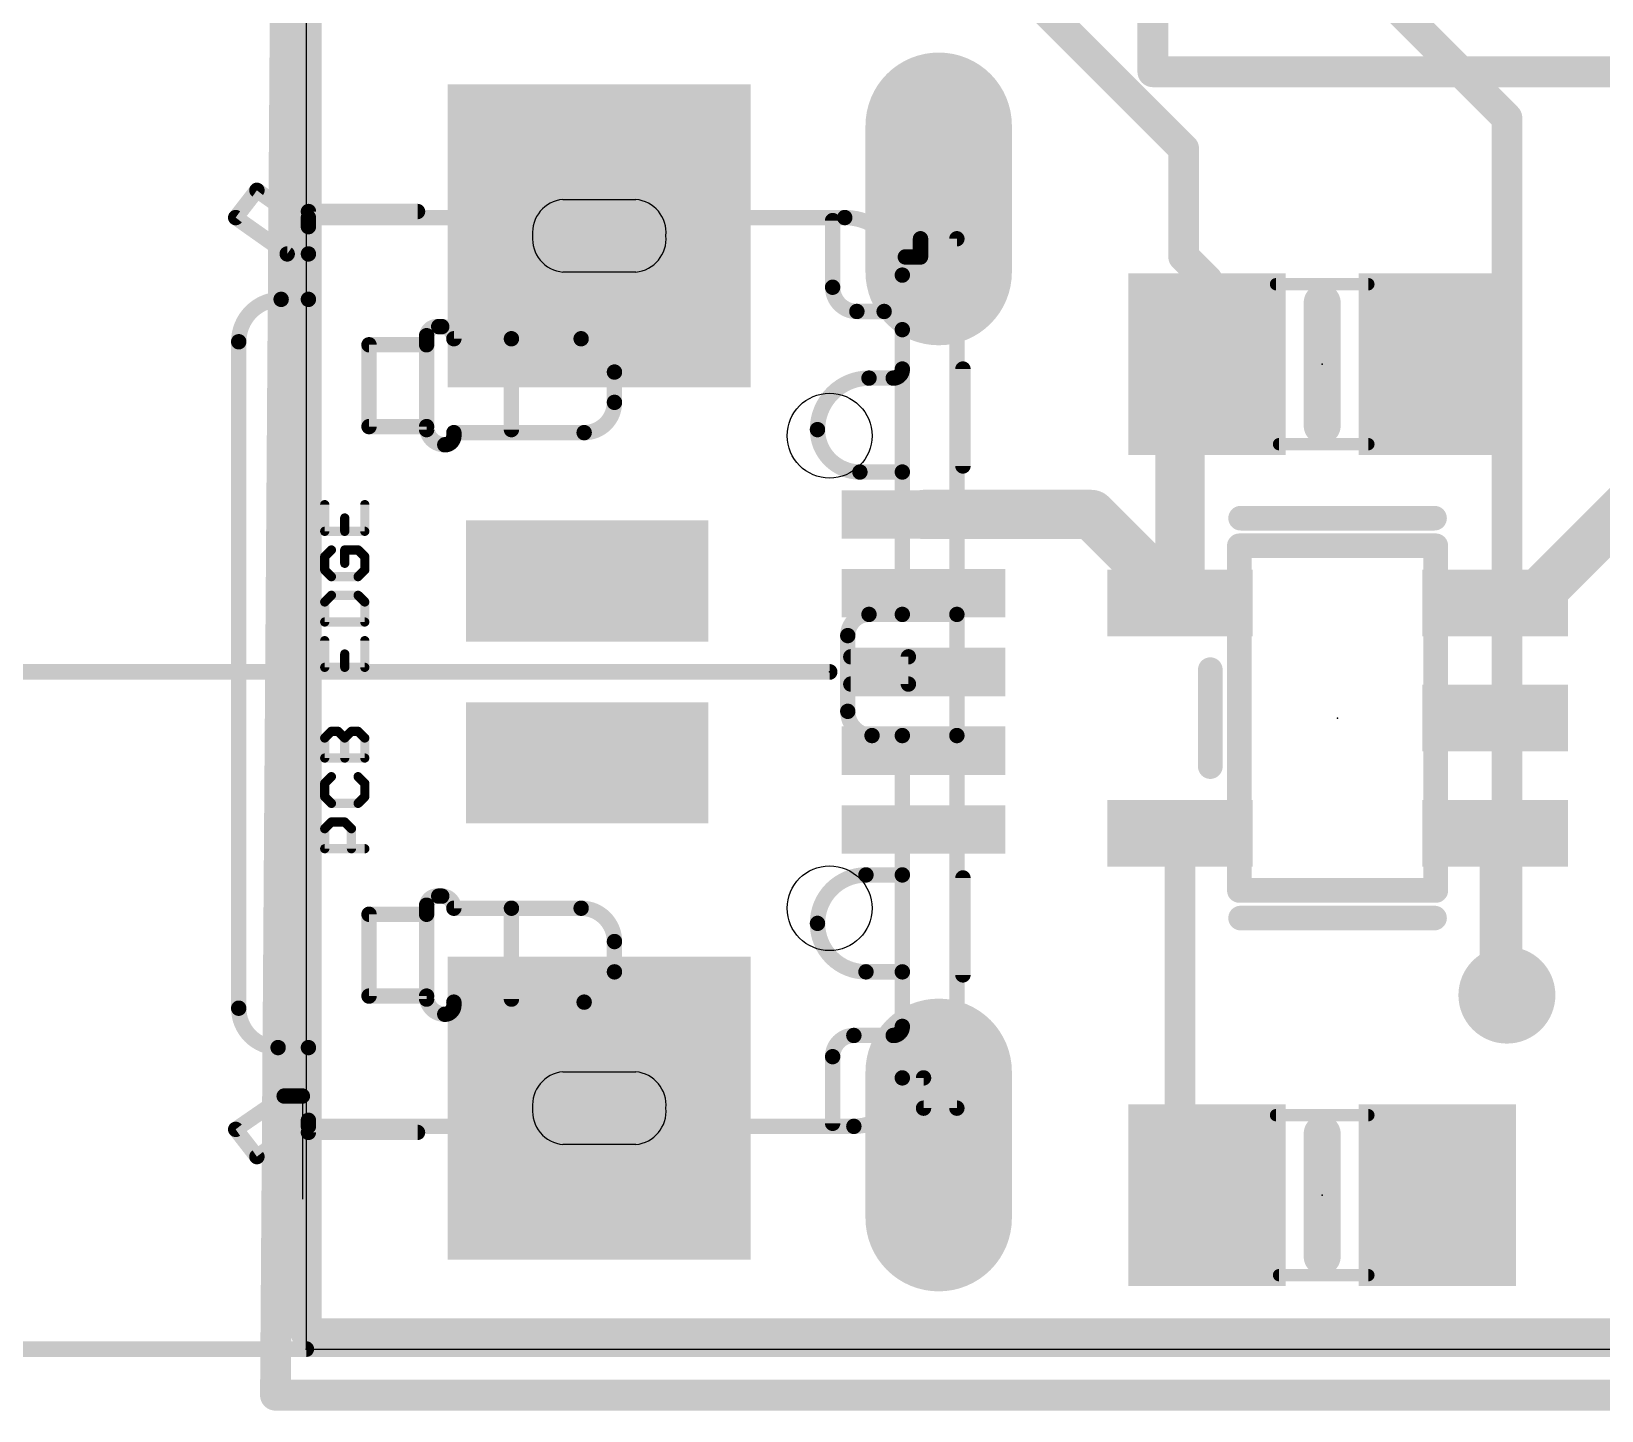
# Model space of a CAD drawing. Extents: x -18.7 to 68.6, y -5.3 to 63.6.
# Drawn here: x -2.27 to 10.69, y -0.51 to 10.87 of the extents above; entities that cross this region are included whole.
import ezdxf

# ---------------------------------------------------------------- set-up
doc = ezdxf.new("R2010")
doc.units = 0
for name, color, linetype in [('1', 12, 'CONTINUOUS'), ('16', 132, 'CONTINUOUS'), ('17', 110, 'CONTINUOUS'), ('18', 110, 'CONTINUOUS'), ('20', 53, 'CONTINUOUS'), ('21', 40, 'CONTINUOUS'), ('22', 4, 'CONTINUOUS'), ('23', 53, 'CONTINUOUS'), ('47', 253, 'CONTINUOUS'), ('51', 253, 'CONTINUOUS')]:
    doc.layers.add(name, color=color, linetype=linetype)

# ---------------------------------------------------------------- blocks, each defined once
blk = doc.blocks.new('RECT')
blk.add_solid([(-0.5, -0.5), (0.5, -0.5), (-0.5, 0.5), (0.5, 0.5)])
blk = doc.blocks.new('OFFSETP100')
at = {"const_width": 1}
blk.add_lwpolyline([(0, 0), (1, 0)], dxfattribs=at)
at = {"const_width": 0.5}
for points in [[(0, 0.25, 1), (0, -0.25)], [(1, -0.25, 1), (1, 0.25)]]:
    blk.add_lwpolyline(points, format="xyb", dxfattribs=at)
blk = doc.blocks.new('SQUAREP')
blk.add_solid([(-0.5, -0.5), (0.5, -0.5), (-0.5, 0.5), (0.5, 0.5)])
blk = doc.blocks.new('ROUNDV')
at = {"const_width": 0.5}
blk.add_lwpolyline([(0, -0.25, 1), (0, 0.25, 1), (0, -0.25)], format="xyb", dxfattribs=at)

msp = doc.modelspace()

# ---------------------------------------------------------------- linework, layer by layer
at = {"layer": '1'}
for points, const_width in [([(0.127, 53.594), (-0.254, -0.381)], 0.254), ([(6.985, 10.541), (6.985, 53.594)], 0.254), ([(5.842, 11.303), (7.239, 9.906)], 0.254), ([(68.453, 10.541), (6.985, 10.541)], 0.254), ([(7.239, 9.906), (7.239, 9.017)], 0.254), ([(7.239, 9.017), (7.432, 8.824)], 0.254), ([(7.432, 8.824), (7.432, 8.128)], 0.254), ([(7.2089, 7.9049), (7.432, 8.128)], 0.4064), ([(7.2089, 6.157), (7.2089, 7.9049)], 0.4064), ([(11.43, 7.493), (10.094, 6.157)], 0.4064), ([(5.093, 6.888), (6.4779, 6.888)], 0.4064), ([(6.4779, 6.888), (7.2089, 6.157)], 0.4064), ([(10.094, 6.157), (9.8091, 6.157)], 0.4064), ([(7.2089, 1.0469), (7.2089, 4.257)], 0.254), ([(9.8091, 3.0179), (9.8091, 4.257)], 0.254), ([(9.906, 2.921), (9.8091, 3.0179)], 0.254), ([(7.432, 1.27), (7.2089, 1.0469)], 0.254), ([(-0.254, -0.381), (68.453, -0.381)], 0.254)]:
    msp.add_lwpolyline(points, dxfattribs=dict(at, const_width=const_width))
for points, const_width in [([(6.985, 10.6045, 1), (6.985, 10.4775)], 0.127), ([(6.9215, 10.541, 1), (7.0485, 10.541)], 0.127), ([(7.3025, 9.906, 1), (7.1755, 9.906)], 0.127), ([(7.1941, 9.8611, 1), (7.2839, 9.9509)], 0.127), ([(7.2839, 9.0619, 1), (7.1941, 8.9721)], 0.127), ([(7.1755, 9.017, 1), (7.3025, 9.017)], 0.127), ([(7.4955, 8.824, 1), (7.3685, 8.824)], 0.127), ([(7.3871, 8.7791, 1), (7.4769, 8.8689)], 0.127), ([(7.5038, 8.0562, 1), (7.3602, 8.1998)], 0.2032), ([(7.3685, 8.128, 1), (7.4955, 8.128)], 0.127), ([(7.3105, 7.9049, 1), (7.1073, 7.9049)], 0.2032), ([(7.1371, 7.9767, 1), (7.2807, 7.8331)], 0.2032), ([(5.093, 6.9896, 1), (5.093, 6.7864)], 0.2032), ([(6.5497, 6.9598, 1), (6.4061, 6.8162)], 0.2032), ([(6.4779, 6.7864, 1), (6.4779, 6.9896)], 0.2032), ([(9.8091, 6.2586, 1), (9.8091, 6.0554)], 0.2032), ([(10.094, 6.0554, 1), (10.094, 6.2586)], 0.2032), ([(7.1073, 6.157, 1), (7.3105, 6.157)], 0.2032), ([(7.1371, 6.0852, 1), (7.2807, 6.2288)], 0.2032), ([(10.0222, 6.2288, 1), (10.1658, 6.0852)], 0.2032), ([(7.2724, 4.257, 1), (7.1454, 4.257)], 0.127), ([(9.8726, 4.257, 1), (9.7456, 4.257)], 0.127), ([(9.854, 3.0628, 1), (9.7642, 2.973)], 0.127), ([(9.7456, 3.0179, 1), (9.8726, 3.0179)], 0.127), ([(9.8611, 2.8761, 1), (9.9509, 2.9659)], 0.127), ([(7.4769, 1.2251, 1), (7.3871, 1.3149)], 0.127), ([(7.164, 1.0918, 1), (7.2538, 1.002)], 0.127), ([(7.1454, 1.0469, 1), (7.2724, 1.0469)], 0.127), ([(-0.254, -0.3175, 1), (-0.254, -0.4445)], 0.127), ([(-0.3175, -0.3806, 1), (-0.1905, -0.3814)], 0.127)]:
    msp.add_lwpolyline(points, format="xyb", dxfattribs=dict(at, const_width=const_width))
at = {"layer": '16', "const_width": 0.254}
for points in [[(0, 53.594), (0, 0.127)], [(9.906, 10.16), (5.588, 14.478)], [(9.906, 10.16), (9.906, 2.921)], [(0, 0.127), (68.453, 0.127)]]:
    msp.add_lwpolyline(points, dxfattribs=at)
at = {"layer": '16', "const_width": 0.127}
for points in [[(9.9695, 10.16, 1), (9.8425, 10.16)], [(9.8611, 10.1151, 1), (9.9509, 10.2049)], [(9.8425, 2.921, 1), (9.9695, 2.921)], [(0, 0.1905, 1), (0, 0.0635)], [(-0.0635, 0.127, 1), (0.0635, 0.127)]]:
    msp.add_lwpolyline(points, format="xyb", dxfattribs=at)
at = {"layer": '20'}
for p, q in [((0, 53.34), (0, 0)), ((2.118, 9.488), (2.718, 9.488)), ((2.718, 8.888), (2.118, 8.888)), ((2.118, 2.288), (2.718, 2.288)), ((2.718, 1.688), (2.118, 1.688)), ((0, 0), (66.04, 0))]:
    msp.add_line(p, q, dxfattribs=at)
for centre in [(4.318, 7.538), (4.318, 3.638)]:
    msp.add_circle(centre, 0.35, dxfattribs=at)
for centre, start, end in [((2.143, 9.213), 95.1944, 185.1944), ((2.693, 9.213), 354.8056, 84.8056), ((2.143, 9.163), 174.8056, 264.8056), ((2.693, 9.163), 275.1944, 5.1944), ((2.143, 2.013), 95.1944, 185.1944), ((2.693, 2.013), 354.8056, 84.8056), ((2.143, 1.963), 174.8056, 264.8056), ((2.693, 1.963), 275.1944, 5.1944)]:
    msp.add_arc(centre, 0.2761, start, end, dxfattribs=at)
at = {"layer": '21'}
for points, const_width in [([(0.018, 9.4198, 1), (0.018, 9.3562)], 0.0635), ([(0.0498, 9.388, 1), (-0.0137, 9.388)], 0.0635), ([(0.918, 9.3562, 1), (0.918, 9.4198)], 0.0635), ([(8.4582, 8.636, 1), (8.3058, 8.636)], 0.1524), ([(5.4497, 8.088, 1), (5.3863, 8.088)], 0.0635), ([(8.3058, 7.62, 1), (8.4582, 7.62)], 0.1524), ([(5.3863, 7.288, 1), (5.4497, 7.288)], 0.0635), ([(7.709, 6.9078, 1), (7.709, 6.8062)], 0.1016), ([(9.309, 6.8062, 1), (9.309, 6.9078)], 0.1016), ([(7.5098, 5.607, 1), (7.4082, 5.607)], 0.1016), ([(7.4082, 4.807, 1), (7.5098, 4.807)], 0.1016), ([(5.4497, 3.888, 1), (5.3863, 3.888)], 0.0635), ([(7.709, 3.6078, 1), (7.709, 3.5062)], 0.1016), ([(9.309, 3.5062, 1), (9.309, 3.6078)], 0.1016), ([(5.3863, 3.088, 1), (5.4497, 3.088)], 0.0635), ([(0.018, 1.8197, 1), (0.018, 1.7563)], 0.0635), ([(-0.0137, 1.788, 1), (0.0498, 1.788)], 0.0635), ([(0.918, 1.7563, 1), (0.918, 1.8197)], 0.0635), ([(8.4582, 1.778, 1), (8.3058, 1.778)], 0.1524), ([(8.3058, 0.762, 1), (8.4582, 0.762)], 0.1524)]:
    msp.add_lwpolyline(points, format="xyb", dxfattribs=dict(at, const_width=const_width))
for points, const_width in [([(0.918, 9.388), (0.018, 9.388)], 0.127), ([(0.018, 9.388), (0.018, 1.788)], 0.127), ([(8.382, 8.636), (8.382, 7.62)], 0.3048), ([(5.418, 8.088), (5.418, 7.288)], 0.127), ([(7.709, 6.857), (9.309, 6.857)], 0.2032), ([(7.459, 4.807), (7.459, 5.607)], 0.2032), ([(5.418, 3.888), (5.418, 3.088)], 0.127), ([(7.709, 3.557), (9.309, 3.557)], 0.2032), ([(0.018, 1.788), (0.918, 1.788)], 0.127), ([(8.382, 1.778), (8.382, 0.762)], 0.3048)]:
    msp.add_lwpolyline(points, dxfattribs=dict(at, const_width=const_width))
at = {"layer": '22'}
for p, q in [((0, 53.34), (0, 0)), ((0, 0), (66.04, 0))]:
    msp.add_line(p, q, dxfattribs=at)
at = {"layer": '23'}
for p in [(8.382, 8.128), (4.318, 5.588), (8.509, 5.207), (8.382, 1.27), (0, 0)]:
    msp.add_point(p, dxfattribs=at)
at = {"layer": '47', "const_width": 0.13}
for points in [[(4.318, 5.588), (-4.871, 5.588)], [(16.383, 0), (-16.174, 0)], [(0, 0), (-10.459, 0)], [(0, 0), (-4.871, 0)]]:
    msp.add_lwpolyline(points, dxfattribs=at)
at = {"layer": '47', "const_width": 0.065}
for points in [[(4.318, 5.5555, 1), (4.318, 5.6205)], [(0, -0.0325, 1), (0, 0.0325)], [(0, -0.0325, 1), (0, 0.0325)]]:
    msp.add_lwpolyline(points, format="xyb", dxfattribs=at)
at = {"layer": '51'}
msp.add_line((-0.032, 2.088), (-0.032, 1.238), dxfattribs=at)
for points, const_width in [([(-0.407, 9.563), (-0.582, 9.338)], 0.127), ([(-0.407, 9.563), (0.018, 9.263)], 0.127), ([(-0.582, 9.338), (-0.157, 9.038)], 0.127), ([(4.443, 9.338), (0.018, 9.338)], 0.127), ([(0.018, 9.338), (0.018, 9.263)], 0.127), ([(4.343, 9.313), (4.343, 8.763)], 0.127), ([(0.018, 9.263), (0.018, 9.038)], 0.127), ([(5.068, 9.013), (5.068, 9.163)], 0.127), ([(5.068, 9.163), (5.368, 9.163)], 0.127), ([(5.368, 9.163), (5.368, 6.063)], 0.127), ([(-0.157, 9.038), (0.018, 9.038)], 0.127), ([(0.018, 9.038), (0.018, 8.663)], 0.127), ([(4.943, 9.013), (5.068, 9.013)], 0.127), ([(4.918, 8.413), (4.918, 8.863)], 0.127), ([(8.001, 8.788), (8.763, 8.788)], 0.1016), ([(0.018, 8.663), (-0.207, 8.663)], 0.127), ([(0.018, 8.663), (0.018, 2.488)], 0.127), ([(4.543, 8.563), (4.768, 8.563)], 0.127), ([(0.993, 8.288), (0.993, 8.363)], 0.127), ([(1.093, 8.438), (1.118, 8.438)], 0.127), ([(4.918, 8.413), (4.918, 8.088)], 0.127), ([(-0.557, 8.313), (-0.557, 2.813)], 0.127), ([(0.518, 7.613), (0.518, 8.288)], 0.127), ([(0.518, 8.288), (0.993, 8.288)], 0.127), ([(0.993, 8.288), (0.993, 7.588)], 0.127), ([(1.218, 8.338), (1.693, 8.338)], 0.127), ([(1.693, 8.338), (2.268, 8.338)], 0.127), ([(1.693, 8.338), (1.693, 7.588)], 0.127), ([(2.543, 8.063), (2.543, 7.813)], 0.127), ([(4.843, 8.013), (4.643, 8.013)], 0.127), ([(4.918, 7.238), (4.918, 8.088)], 0.127), ([(0.993, 7.613), (0.518, 7.613)], 0.127), ([(2.293, 7.563), (1.218, 7.563)], 0.127), ([(1.218, 7.563), (1.218, 7.538)], 0.127), ([(8.026, 7.468), (8.763, 7.468)], 0.1016), ([(4.568, 7.238), (4.918, 7.238)], 0.127), ([(4.918, 6.063), (4.918, 7.238)], 0.127), ([(0.1526, 6.969), (0.1526, 6.7487)], 0.0762), ([(0.4831, 6.7487), (0.4831, 6.969)], 0.0762), ([(0.3179, 6.7487), (0.3179, 6.8589)], 0.0762), ([(0.1526, 6.7487), (0.4831, 6.7487)], 0.0762), ([(0.2077, 6.5948), (0.1526, 6.5397)], 0.0762), ([(0.428, 6.5948), (0.3179, 6.5948)], 0.0762), ([(0.3179, 6.5948), (0.3179, 6.4847)], 0.0762), ([(0.4831, 6.5397), (0.428, 6.5948)], 0.0762), ([(7.6986, 6.6294), (9.3194, 6.6294)], 0.2032), ([(7.6986, 3.7846), (7.6986, 6.6294)], 0.2032), ([(9.3194, 6.6294), (9.3194, 3.7846)], 0.2032), ([(0.1526, 6.5397), (0.1526, 6.4296)], 0.0762), ([(0.4831, 6.4296), (0.4831, 6.5397)], 0.0762), ([(0.1526, 6.4296), (0.2077, 6.3745)], 0.0762), ([(0.2077, 6.3745), (0.428, 6.3745)], 0.0762), ([(0.428, 6.3745), (0.4831, 6.4296)], 0.0762), ([(0.2077, 6.2206), (0.1526, 6.1655)], 0.0762), ([(0.428, 6.2206), (0.2077, 6.2206)], 0.0762), ([(0.4831, 6.1655), (0.428, 6.2206)], 0.0762), ([(0.1526, 6.1655), (0.1526, 6.0003)], 0.0762), ([(0.4831, 6.0003), (0.4831, 6.1655)], 0.0762), ([(4.643, 6.063), (4.918, 6.063)], 0.127), ([(4.918, 6.063), (5.368, 6.063)], 0.127), ([(5.368, 6.063), (5.368, 5.063)], 0.127), ([(0.1526, 6.0003), (0.4831, 6.0003)], 0.0762), ([(0.1526, 5.8464), (0.1526, 5.6261)], 0.0762), ([(0.4831, 5.6261), (0.4831, 5.8464)], 0.0762), ([(4.468, 5.263), (4.468, 5.888)], 0.127), ([(0.3179, 5.6261), (0.3179, 5.7363)], 0.0762), ([(4.493, 5.713), (4.968, 5.713)], 0.127), ([(4.968, 5.713), (4.968, 5.488)], 0.127), ([(0.1526, 5.6261), (0.4831, 5.6261)], 0.0762), ([(4.968, 5.488), (4.493, 5.488)], 0.127), ([(0.1526, 5.0429), (0.2077, 5.098)], 0.0762), ([(0.1526, 4.8777), (0.1526, 5.0429)], 0.0762), ([(0.2077, 5.098), (0.2628, 5.098)], 0.0762), ([(0.2628, 5.098), (0.3179, 5.0429)], 0.0762), ([(0.3179, 5.0429), (0.3729, 5.098)], 0.0762), ([(0.3179, 4.8777), (0.3179, 5.0429)], 0.0762), ([(0.3729, 5.098), (0.428, 5.098)], 0.0762), ([(0.428, 5.098), (0.4831, 5.0429)], 0.0762), ([(0.4831, 5.0429), (0.4831, 4.8777)], 0.0762), ([(4.918, 5.063), (4.668, 5.063)], 0.127), ([(4.918, 3.913), (4.918, 5.063)], 0.127), ([(5.368, 5.063), (4.918, 5.063)], 0.127), ([(5.368, 5.063), (5.368, 1.988)], 0.127), ([(0.4831, 4.8777), (0.1526, 4.8777)], 0.0762), ([(0.2077, 4.7238), (0.1526, 4.6687)], 0.0762), ([(0.1526, 4.6687), (0.1526, 4.5586)], 0.0762), ([(0.4831, 4.6687), (0.428, 4.7238)], 0.0762), ([(0.4831, 4.5586), (0.4831, 4.6687)], 0.0762), ([(0.1526, 4.5586), (0.2077, 4.5035)], 0.0762), ([(0.2077, 4.5035), (0.428, 4.5035)], 0.0762), ([(0.428, 4.5035), (0.4831, 4.5586)], 0.0762), ([(0.1526, 4.2945), (0.2077, 4.3496)], 0.0762), ([(0.1526, 4.1293), (0.1526, 4.2945)], 0.0762), ([(0.2077, 4.3496), (0.3179, 4.3496)], 0.0762), ([(0.3179, 4.3496), (0.3729, 4.2945)], 0.0762), ([(0.3729, 4.2945), (0.3729, 4.1293)], 0.0762), ([(0.4831, 4.1293), (0.1526, 4.1293)], 0.0762), ([(4.918, 3.913), (4.618, 3.913)], 0.127), ([(4.918, 3.113), (4.918, 3.913)], 0.127), ([(1.093, 3.738), (1.118, 3.738)], 0.127), ([(9.3194, 3.7846), (7.6986, 3.7846)], 0.2032), ([(0.518, 2.913), (0.518, 3.588)], 0.127), ([(0.518, 3.588), (0.993, 3.588)], 0.127), ([(0.993, 3.588), (0.993, 3.663)], 0.127), ([(0.993, 3.588), (0.993, 2.888)], 0.127), ([(1.218, 3.638), (1.693, 3.638)], 0.127), ([(1.693, 3.638), (2.268, 3.638)], 0.127), ([(1.693, 3.638), (1.693, 2.888)], 0.127), ([(2.543, 3.363), (2.543, 3.113)], 0.127), ([(4.618, 3.113), (4.918, 3.113)], 0.127), ([(4.918, 3.113), (4.918, 2.663)], 0.127), ([(0.993, 2.913), (0.518, 2.913)], 0.127), ([(2.293, 2.863), (1.218, 2.863)], 0.127), ([(1.218, 2.863), (1.218, 2.838)], 0.127), ([(4.918, 2.238), (4.918, 2.663)], 0.127), ([(4.843, 2.588), (4.518, 2.588)], 0.127), ([(-0.232, 2.488), (0.018, 2.488)], 0.127), ([(0.018, 2.488), (0.018, 1.888)], 0.127), ([(4.343, 2.413), (4.343, 1.863)], 0.127), ([(5.093, 2.238), (4.918, 2.238)], 0.127), ([(5.093, 1.988), (5.093, 2.238)], 0.127), ([(-0.582, 1.813), (-0.182, 2.088)], 0.127), ([(-0.182, 2.088), (-0.032, 2.088)], 0.127), ([(0.018, 1.888), (-0.407, 1.588)], 0.127), ([(0.018, 1.888), (0.018, 1.838)], 0.127), ([(5.368, 1.988), (5.093, 1.988)], 0.127), ([(8.001, 1.93), (8.763, 1.93)], 0.1016), ([(-0.407, 1.588), (-0.582, 1.813)], 0.127), ([(0.018, 1.838), (4.518, 1.838)], 0.127), ([(8.026, 0.61), (8.763, 0.61)], 0.1016)]:
    msp.add_lwpolyline(points, dxfattribs=dict(at, const_width=const_width))
for points, const_width in [([(-0.3887, 9.5889, 1), (-0.4253, 9.5371)], 0.0635), ([(-0.3819, 9.5435, 1), (-0.4321, 9.5825)], 0.0635), ([(-0.5637, 9.3639, 1), (-0.6003, 9.3121)], 0.0635), ([(-0.6071, 9.3575, 1), (-0.5569, 9.3185)], 0.0635), ([(0.018, 9.3698, 1), (0.018, 9.3063)], 0.0635), ([(0.0498, 9.338, 1), (-0.0137, 9.338)], 0.0635), ([(4.3747, 9.313, 1), (4.3113, 9.313)], 0.0635), ([(4.918, 8.863, 0.4142), (4.443, 9.338)], 0.127), ([(4.443, 9.3698, 1), (4.443, 9.3063)], 0.0635), ([(4.443, 9.3063, 1), (4.443, 9.3698)], 0.0635), ([(0.0498, 9.263, 1), (-0.0137, 9.263)], 0.0635), ([(-0.0137, 9.263, 1), (0.0498, 9.263)], 0.0635), ([(-0.0003, 9.2371, 1), (0.0363, 9.2889)], 0.0635), ([(5.068, 9.1948, 1), (5.068, 9.1312)], 0.0635), ([(5.0998, 9.163, 1), (5.0363, 9.163)], 0.0635), ([(5.3998, 9.163, 1), (5.3363, 9.163)], 0.0635), ([(5.368, 9.1312, 1), (5.368, 9.1948)], 0.0635), ([(-0.157, 9.0698, 1), (-0.157, 9.0062)], 0.0635), ([(-0.1753, 9.0121, 1), (-0.1387, 9.0639)], 0.0635), ([(0.0498, 9.038, 1), (-0.0137, 9.038)], 0.0635), ([(-0.0137, 9.038, 1), (0.0498, 9.038)], 0.0635), ([(0.018, 9.0062, 1), (0.018, 9.0698)], 0.0635), ([(4.943, 9.0448, 1), (4.943, 8.9812)], 0.0635), ([(5.068, 8.9812, 1), (5.068, 9.0448)], 0.0635), ([(5.0363, 9.013, 1), (5.0998, 9.013)], 0.0635), ([(4.343, 8.763, 0.4142), (4.543, 8.563)], 0.127), ([(4.3747, 8.763, 1), (4.3113, 8.763)], 0.0635), ([(4.9497, 8.863, 1), (4.8863, 8.863)], 0.0635), ([(4.8863, 8.863, 1), (4.9497, 8.863)], 0.0635), ([(8.001, 8.8134, 1), (8.001, 8.7626)], 0.0508), ([(8.763, 8.7626, 1), (8.763, 8.8134)], 0.0508), ([(-0.207, 8.663, 0.4142), (-0.557, 8.313)], 0.127), ([(-0.207, 8.6948, 1), (-0.207, 8.6312)], 0.0635), ([(-0.207, 8.6312, 1), (-0.207, 8.6948)], 0.0635), ([(0.0498, 8.663, 1), (-0.0137, 8.663)], 0.0635), ([(-0.0137, 8.663, 1), (0.0498, 8.663)], 0.0635), ([(0.018, 8.6312, 1), (0.018, 8.6948)], 0.0635), ([(4.3113, 8.763, 1), (4.3747, 8.763)], 0.0635), ([(4.543, 8.5948, 1), (4.543, 8.5313)], 0.0635), ([(4.543, 8.5313, 1), (4.543, 8.5948)], 0.0635), ([(4.918, 8.413, 0.4142), (4.768, 8.563)], 0.127), ([(4.768, 8.5948, 1), (4.768, 8.5313)], 0.0635), ([(4.768, 8.5313, 1), (4.768, 8.5948)], 0.0635), ([(1.093, 8.438, 0.4142), (0.993, 8.363)], 0.127), ([(1.0248, 8.363, 1), (0.9612, 8.363)], 0.0635), ([(1.093, 8.4698, 1), (1.093, 8.4063)], 0.0635), ([(1.218, 8.338, 0.4142), (1.118, 8.438)], 0.127), ([(1.118, 8.4698, 1), (1.118, 8.4063)], 0.0635), ([(1.0885, 8.4066, 1), (1.0975, 8.4694)], 0.0635), ([(1.118, 8.4063, 1), (1.118, 8.4698)], 0.0635), ([(4.9497, 8.413, 1), (4.8863, 8.413)], 0.0635), ([(4.8863, 8.413, 1), (4.9497, 8.413)], 0.0635), ([(4.8863, 8.413, 1), (4.9497, 8.413)], 0.0635), ([(-0.5252, 8.313, 1), (-0.5888, 8.313)], 0.0635), ([(-0.5888, 8.313, 1), (-0.5252, 8.313)], 0.0635), ([(0.518, 8.3198, 1), (0.518, 8.2562)], 0.0635), ([(0.5497, 8.288, 1), (0.4863, 8.288)], 0.0635), ([(0.9616, 8.3675, 1), (1.0244, 8.3585)], 0.0635), ([(1.0248, 8.288, 1), (0.9612, 8.288)], 0.0635), ([(0.9612, 8.288, 1), (1.0248, 8.288)], 0.0635), ([(0.993, 8.2562, 1), (0.993, 8.3198)], 0.0635), ([(1.218, 8.3698, 1), (1.218, 8.3063)], 0.0635), ([(1.1863, 8.338, 1), (1.2497, 8.338)], 0.0635), ([(1.693, 8.3698, 1), (1.693, 8.3063)], 0.0635), ([(1.7248, 8.338, 1), (1.6613, 8.338)], 0.0635), ([(1.693, 8.3063, 1), (1.693, 8.3698)], 0.0635), ([(2.543, 8.063, 0.4142), (2.268, 8.338)], 0.127), ([(2.268, 8.3698, 1), (2.268, 8.3063)], 0.0635), ([(2.268, 8.3063, 1), (2.268, 8.3698)], 0.0635), ([(2.5748, 8.063, 1), (2.5112, 8.063)], 0.0635), ([(2.5112, 8.063, 1), (2.5748, 8.063)], 0.0635), ([(4.643, 8.013, 0.4142), (4.218, 7.588)], 0.127), ([(4.643, 8.0448, 1), (4.643, 7.9813)], 0.0635), ([(4.643, 7.9813, 1), (4.643, 8.0448)], 0.0635), ([(4.843, 8.013, 0.4142), (4.918, 8.088)], 0.127), ([(4.843, 8.0448, 1), (4.843, 7.9813)], 0.0635), ([(4.843, 7.9813, 1), (4.843, 8.0448)], 0.0635), ([(4.9497, 8.088, 1), (4.8863, 8.088)], 0.0635), ([(4.9497, 8.088, 1), (4.8863, 8.088)], 0.0635), ([(4.8863, 8.088, 1), (4.9497, 8.088)], 0.0635), ([(2.293, 7.563, 0.4142), (2.543, 7.813)], 0.127), ([(2.5748, 7.813, 1), (2.5112, 7.813)], 0.0635), ([(2.5112, 7.813, 1), (2.5748, 7.813)], 0.0635), ([(0.518, 7.6448, 1), (0.518, 7.5813)], 0.0635), ([(0.4863, 7.613, 1), (0.5497, 7.613)], 0.0635), ([(0.993, 7.613, 0.4142), (1.143, 7.463)], 0.127), ([(1.0248, 7.613, 1), (0.9612, 7.613)], 0.0635), ([(0.993, 7.5813, 1), (0.993, 7.6448)], 0.0635), ([(4.218, 7.588, 0.4142), (4.568, 7.238)], 0.127), ([(4.2497, 7.588, 1), (4.1863, 7.588)], 0.0635), ([(0.9612, 7.588, 1), (1.0248, 7.588)], 0.0635), ([(1.143, 7.463, 0.4142), (1.218, 7.538)], 0.127), ([(1.143, 7.4947, 1), (1.143, 7.4313)], 0.0635), ([(1.143, 7.4313, 1), (1.143, 7.4947)], 0.0635), ([(1.218, 7.5948, 1), (1.218, 7.5313)], 0.0635), ([(1.2497, 7.563, 1), (1.1863, 7.563)], 0.0635), ([(1.2497, 7.538, 1), (1.1863, 7.538)], 0.0635), ([(1.1863, 7.538, 1), (1.2497, 7.538)], 0.0635), ([(1.6613, 7.588, 1), (1.7248, 7.588)], 0.0635), ([(2.293, 7.5948, 1), (2.293, 7.5313)], 0.0635), ([(2.293, 7.5313, 1), (2.293, 7.5948)], 0.0635), ([(4.1863, 7.588, 1), (4.2497, 7.588)], 0.0635), ([(8.026, 7.4934, 1), (8.026, 7.4426)], 0.0508), ([(8.763, 7.4426, 1), (8.763, 7.4934)], 0.0508), ([(4.568, 7.2698, 1), (4.568, 7.2063)], 0.0635), ([(4.568, 7.2063, 1), (4.568, 7.2698)], 0.0635), ([(4.9497, 7.238, 1), (4.8863, 7.238)], 0.0635), ([(4.8863, 7.238, 1), (4.9497, 7.238)], 0.0635), ([(4.918, 7.2063, 1), (4.918, 7.2698)], 0.0635), ([(0.1717, 6.969, 1), (0.1336, 6.969)], 0.0381), ([(0.5021, 6.969, 1), (0.4641, 6.969)], 0.0381), ([(0.3369, 6.8589, 1), (0.2988, 6.8589)], 0.0381), ([(0.1526, 6.7678, 1), (0.1526, 6.7297)], 0.0381), ([(0.1336, 6.7487, 1), (0.1717, 6.7487)], 0.0381), ([(0.2988, 6.7487, 1), (0.3369, 6.7487)], 0.0381), ([(0.4641, 6.7487, 1), (0.5021, 6.7487)], 0.0381), ([(0.4831, 6.7297, 1), (0.4831, 6.7678)], 0.0381), ([(0.2212, 6.5814, 1), (0.1942, 6.6083)], 0.0381), ([(0.3369, 6.5948, 1), (0.2988, 6.5948)], 0.0381), ([(0.3179, 6.6139, 1), (0.3179, 6.5758)], 0.0381), ([(0.4415, 6.6083, 1), (0.4146, 6.5814)], 0.0381), ([(0.428, 6.5758, 1), (0.428, 6.6139)], 0.0381), ([(7.6986, 6.6802, 1), (7.6986, 6.5786)], 0.1016), ([(7.7494, 6.6294, 1), (7.6478, 6.6294)], 0.1016), ([(9.3702, 6.6294, 1), (9.2686, 6.6294)], 0.1016), ([(9.3194, 6.5786, 1), (9.3194, 6.6802)], 0.1016), ([(0.1717, 6.5397, 1), (0.1336, 6.5397)], 0.0381), ([(0.1391, 6.5532, 1), (0.1661, 6.5263)], 0.0381), ([(0.2988, 6.4847, 1), (0.3369, 6.4847)], 0.0381), ([(0.5021, 6.5397, 1), (0.4641, 6.5397)], 0.0381), ([(0.4696, 6.5263, 1), (0.4966, 6.5532)], 0.0381), ([(0.1661, 6.4431, 1), (0.1391, 6.4161)], 0.0381), ([(0.1336, 6.4296, 1), (0.1717, 6.4296)], 0.0381), ([(0.2077, 6.3936, 1), (0.2077, 6.3555)], 0.0381), ([(0.1942, 6.361, 1), (0.2212, 6.388)], 0.0381), ([(0.4146, 6.388, 1), (0.4415, 6.361)], 0.0381), ([(0.428, 6.3555, 1), (0.428, 6.3936)], 0.0381), ([(0.4641, 6.4296, 1), (0.5021, 6.4296)], 0.0381), ([(0.4966, 6.4161, 1), (0.4696, 6.4431)], 0.0381), ([(0.2077, 6.2397, 1), (0.2077, 6.2016)], 0.0381), ([(0.2212, 6.2071, 1), (0.1942, 6.2341)], 0.0381), ([(0.4415, 6.2341, 1), (0.4146, 6.2071)], 0.0381), ([(0.428, 6.2016, 1), (0.428, 6.2397)], 0.0381), ([(0.1717, 6.1655, 1), (0.1336, 6.1655)], 0.0381), ([(0.1391, 6.179, 1), (0.1661, 6.1521)], 0.0381), ([(0.5021, 6.1655, 1), (0.4641, 6.1655)], 0.0381), ([(0.4696, 6.1521, 1), (0.4966, 6.179)], 0.0381), ([(4.643, 6.063, 0.4142), (4.468, 5.888)], 0.127), ([(4.643, 6.0948, 1), (4.643, 6.0313)], 0.0635), ([(4.643, 6.0313, 1), (4.643, 6.0948)], 0.0635), ([(4.918, 6.0948, 1), (4.918, 6.0313)], 0.0635), ([(4.8863, 6.063, 1), (4.9497, 6.063)], 0.0635), ([(4.918, 6.0313, 1), (4.918, 6.0948)], 0.0635), ([(5.3998, 6.063, 1), (5.3363, 6.063)], 0.0635), ([(5.3363, 6.063, 1), (5.3998, 6.063)], 0.0635), ([(5.368, 6.0313, 1), (5.368, 6.0948)], 0.0635), ([(0.1526, 6.0194, 1), (0.1526, 5.9813)], 0.0381), ([(0.1336, 6.0003, 1), (0.1717, 6.0003)], 0.0381), ([(0.4641, 6.0003, 1), (0.5021, 6.0003)], 0.0381), ([(0.4831, 5.9813, 1), (0.4831, 6.0194)], 0.0381), ([(0.1717, 5.8464, 1), (0.1336, 5.8464)], 0.0381), ([(0.5021, 5.8464, 1), (0.4641, 5.8464)], 0.0381), ([(4.4997, 5.888, 1), (4.4363, 5.888)], 0.0635), ([(4.4363, 5.888, 1), (4.4997, 5.888)], 0.0635), ([(0.3369, 5.7363, 1), (0.2988, 5.7363)], 0.0381), ([(4.493, 5.7447, 1), (4.493, 5.6813)], 0.0635), ([(4.9997, 5.713, 1), (4.9363, 5.713)], 0.0635), ([(4.968, 5.6813, 1), (4.968, 5.7447)], 0.0635), ([(0.1526, 5.6451, 1), (0.1526, 5.607)], 0.0381), ([(0.1336, 5.6261, 1), (0.1717, 5.6261)], 0.0381), ([(0.2988, 5.6261, 1), (0.3369, 5.6261)], 0.0381), ([(0.4641, 5.6261, 1), (0.5021, 5.6261)], 0.0381), ([(0.4831, 5.607, 1), (0.4831, 5.6451)], 0.0381), ([(4.493, 5.5198, 1), (4.493, 5.4563)], 0.0635), ([(4.9363, 5.488, 1), (4.9997, 5.488)], 0.0635), ([(4.968, 5.4563, 1), (4.968, 5.5198)], 0.0635), ([(4.468, 5.263, 0.4142), (4.668, 5.063)], 0.127), ([(4.4997, 5.263, 1), (4.4363, 5.263)], 0.0635), ([(4.4363, 5.263, 1), (4.4997, 5.263)], 0.0635), ([(0.1717, 5.0429, 1), (0.1336, 5.0429)], 0.0381), ([(0.1391, 5.0564, 1), (0.1661, 5.0295)], 0.0381), ([(0.2077, 5.117, 1), (0.2077, 5.0789)], 0.0381), ([(0.2212, 5.0845, 1), (0.1942, 5.1115)], 0.0381), ([(0.2763, 5.1115, 1), (0.2493, 5.0845)], 0.0381), ([(0.2628, 5.0789, 1), (0.2628, 5.117)], 0.0381), ([(0.3369, 5.0429, 1), (0.2988, 5.0429)], 0.0381), ([(0.3044, 5.0564, 1), (0.3313, 5.0295)], 0.0381), ([(0.3044, 5.0295, 1), (0.3313, 5.0564)], 0.0381), ([(0.3729, 5.117, 1), (0.3729, 5.0789)], 0.0381), ([(0.3864, 5.0845, 1), (0.3595, 5.1115)], 0.0381), ([(0.4415, 5.1115, 1), (0.4146, 5.0845)], 0.0381), ([(0.428, 5.0789, 1), (0.428, 5.117)], 0.0381), ([(0.5021, 5.0429, 1), (0.4641, 5.0429)], 0.0381), ([(0.4696, 5.0295, 1), (0.4966, 5.0564)], 0.0381), ([(4.668, 5.0948, 1), (4.668, 5.0313)], 0.0635), ([(4.668, 5.0313, 1), (4.668, 5.0948)], 0.0635), ([(4.918, 5.0948, 1), (4.918, 5.0313)], 0.0635), ([(4.9497, 5.063, 1), (4.8863, 5.063)], 0.0635), ([(4.918, 5.0313, 1), (4.918, 5.0948)], 0.0635), ([(5.3998, 5.063, 1), (5.3363, 5.063)], 0.0635), ([(5.3363, 5.063, 1), (5.3998, 5.063)], 0.0635), ([(5.368, 5.0313, 1), (5.368, 5.0948)], 0.0635), ([(0.1526, 4.8967, 1), (0.1526, 4.8586)], 0.0381), ([(0.1336, 4.8777, 1), (0.1717, 4.8777)], 0.0381), ([(0.2988, 4.8777, 1), (0.3369, 4.8777)], 0.0381), ([(0.4641, 4.8777, 1), (0.5021, 4.8777)], 0.0381), ([(0.4831, 4.8586, 1), (0.4831, 4.8967)], 0.0381), ([(0.1717, 4.6687, 1), (0.1336, 4.6687)], 0.0381), ([(0.1391, 4.6822, 1), (0.1661, 4.6552)], 0.0381), ([(0.2212, 4.7103, 1), (0.1942, 4.7373)], 0.0381), ([(0.4415, 4.7373, 1), (0.4146, 4.7103)], 0.0381), ([(0.5021, 4.6687, 1), (0.4641, 4.6687)], 0.0381), ([(0.4696, 4.6552, 1), (0.4966, 4.6822)], 0.0381), ([(0.1661, 4.572, 1), (0.1391, 4.5451)], 0.0381), ([(0.1336, 4.5586, 1), (0.1717, 4.5586)], 0.0381), ([(0.2077, 4.5225, 1), (0.2077, 4.4844)], 0.0381), ([(0.1942, 4.49, 1), (0.2212, 4.5169)], 0.0381), ([(0.4146, 4.5169, 1), (0.4415, 4.49)], 0.0381), ([(0.428, 4.4844, 1), (0.428, 4.5225)], 0.0381), ([(0.4641, 4.5586, 1), (0.5021, 4.5586)], 0.0381), ([(0.4966, 4.5451, 1), (0.4696, 4.572)], 0.0381), ([(0.1717, 4.2945, 1), (0.1336, 4.2945)], 0.0381), ([(0.1391, 4.308, 1), (0.1661, 4.281)], 0.0381), ([(0.2077, 4.3686, 1), (0.2077, 4.3305)], 0.0381), ([(0.2212, 4.3361, 1), (0.1942, 4.3631)], 0.0381), ([(0.3313, 4.3631, 1), (0.3044, 4.3361)], 0.0381), ([(0.3179, 4.3305, 1), (0.3179, 4.3686)], 0.0381), ([(0.392, 4.2945, 1), (0.3539, 4.2945)], 0.0381), ([(0.3595, 4.281, 1), (0.3864, 4.308)], 0.0381), ([(0.1526, 4.1483, 1), (0.1526, 4.1102)], 0.0381), ([(0.1336, 4.1293, 1), (0.1717, 4.1293)], 0.0381), ([(0.3539, 4.1293, 1), (0.392, 4.1293)], 0.0381), ([(0.4831, 4.1102, 1), (0.4831, 4.1483)], 0.0381), ([(4.618, 3.913, 0.4142), (4.218, 3.513)], 0.127), ([(4.618, 3.9448, 1), (4.618, 3.8813)], 0.0635), ([(4.618, 3.8813, 1), (4.618, 3.9448)], 0.0635), ([(4.9497, 3.913, 1), (4.8863, 3.913)], 0.0635), ([(4.8863, 3.913, 1), (4.9497, 3.913)], 0.0635), ([(4.918, 3.8813, 1), (4.918, 3.9448)], 0.0635), ([(1.093, 3.738, 0.4142), (0.993, 3.663)], 0.127), ([(1.093, 3.7698, 1), (1.093, 3.7062)], 0.0635), ([(1.118, 3.7698, 1), (1.118, 3.7062)], 0.0635), ([(1.218, 3.638, 0.4142), (1.118, 3.738)], 0.127), ([(1.0885, 3.7066, 1), (1.0975, 3.7694)], 0.0635), ([(1.118, 3.7062, 1), (1.118, 3.7698)], 0.0635), ([(7.6986, 3.8354, 1), (7.6986, 3.7338)], 0.1016), ([(7.6478, 3.7846, 1), (7.7494, 3.7846)], 0.1016), ([(9.2686, 3.7846, 1), (9.3702, 3.7846)], 0.1016), ([(9.3194, 3.7338, 1), (9.3194, 3.8354)], 0.1016), ([(0.518, 3.6198, 1), (0.518, 3.5562)], 0.0635), ([(0.5497, 3.588, 1), (0.4863, 3.588)], 0.0635), ([(1.0248, 3.663, 1), (0.9612, 3.663)], 0.0635), ([(0.9616, 3.6675, 1), (1.0244, 3.6585)], 0.0635), ([(1.0248, 3.588, 1), (0.9612, 3.588)], 0.0635), ([(0.993, 3.5562, 1), (0.993, 3.6198)], 0.0635), ([(1.218, 3.6698, 1), (1.218, 3.6063)], 0.0635), ([(1.1863, 3.638, 1), (1.2497, 3.638)], 0.0635), ([(1.693, 3.6698, 1), (1.693, 3.6063)], 0.0635), ([(1.7248, 3.638, 1), (1.6613, 3.638)], 0.0635), ([(1.693, 3.6063, 1), (1.693, 3.6698)], 0.0635), ([(2.543, 3.363, 0.4142), (2.268, 3.638)], 0.127), ([(2.268, 3.6698, 1), (2.268, 3.6063)], 0.0635), ([(2.268, 3.6063, 1), (2.268, 3.6698)], 0.0635), ([(0.9612, 3.588, 1), (1.0248, 3.588)], 0.0635), ([(4.218, 3.513, 0.4142), (4.618, 3.113)], 0.127), ([(4.2497, 3.513, 1), (4.1863, 3.513)], 0.0635), ([(4.1863, 3.513, 1), (4.2497, 3.513)], 0.0635), ([(2.5748, 3.363, 1), (2.5112, 3.363)], 0.0635), ([(2.5112, 3.363, 1), (2.5748, 3.363)], 0.0635), ([(2.293, 2.863, 0.4142), (2.543, 3.113)], 0.127), ([(2.5748, 3.113, 1), (2.5112, 3.113)], 0.0635), ([(2.5112, 3.113, 1), (2.5748, 3.113)], 0.0635), ([(4.618, 3.1448, 1), (4.618, 3.0812)], 0.0635), ([(4.618, 3.0812, 1), (4.618, 3.1448)], 0.0635), ([(4.9497, 3.113, 1), (4.8863, 3.113)], 0.0635), ([(4.8863, 3.113, 1), (4.9497, 3.113)], 0.0635), ([(4.918, 3.0812, 1), (4.918, 3.1448)], 0.0635), ([(-0.5252, 2.813, 1), (-0.5888, 2.813)], 0.0635), ([(-0.557, 2.813, 0.4142), (-0.232, 2.488)], 0.127), ([(0.518, 2.9448, 1), (0.518, 2.8813)], 0.0635), ([(0.4863, 2.913, 1), (0.5497, 2.913)], 0.0635), ([(1.0248, 2.913, 1), (0.9612, 2.913)], 0.0635), ([(0.993, 2.913, 0.4142), (1.143, 2.763)], 0.127), ([(0.9612, 2.888, 1), (1.0248, 2.888)], 0.0635), ([(0.993, 2.8813, 1), (0.993, 2.9448)], 0.0635), ([(1.143, 2.763, 0.4142), (1.218, 2.838)], 0.127), ([(1.218, 2.8948, 1), (1.218, 2.8312)], 0.0635), ([(1.2497, 2.863, 1), (1.1863, 2.863)], 0.0635), ([(1.2497, 2.838, 1), (1.1863, 2.838)], 0.0635), ([(1.1863, 2.838, 1), (1.2497, 2.838)], 0.0635), ([(1.6613, 2.888, 1), (1.7248, 2.888)], 0.0635), ([(2.293, 2.8948, 1), (2.293, 2.8312)], 0.0635), ([(2.293, 2.8312, 1), (2.293, 2.8948)], 0.0635), ([(-0.5888, 2.813, 1), (-0.5252, 2.813)], 0.0635), ([(1.143, 2.7948, 1), (1.143, 2.7313)], 0.0635), ([(1.143, 2.7313, 1), (1.143, 2.7948)], 0.0635), ([(4.843, 2.588, 0.4142), (4.918, 2.663)], 0.127), ([(4.9497, 2.663, 1), (4.8863, 2.663)], 0.0635), ([(4.9497, 2.663, 1), (4.8863, 2.663)], 0.0635), ([(4.518, 2.588, 0.4142), (4.343, 2.413)], 0.127), ([(4.518, 2.6198, 1), (4.518, 2.5562)], 0.0635), ([(4.518, 2.5562, 1), (4.518, 2.6198)], 0.0635), ([(4.843, 2.6198, 1), (4.843, 2.5562)], 0.0635), ([(4.843, 2.5562, 1), (4.843, 2.6198)], 0.0635), ([(4.8863, 2.663, 1), (4.9497, 2.663)], 0.0635), ([(-0.232, 2.5198, 1), (-0.232, 2.4562)], 0.0635), ([(-0.232, 2.4562, 1), (-0.232, 2.5198)], 0.0635), ([(0.0498, 2.488, 1), (-0.0137, 2.488)], 0.0635), ([(-0.0137, 2.488, 1), (0.0498, 2.488)], 0.0635), ([(0.018, 2.4562, 1), (0.018, 2.5198)], 0.0635), ([(4.3747, 2.413, 1), (4.3113, 2.413)], 0.0635), ([(4.3113, 2.413, 1), (4.3747, 2.413)], 0.0635), ([(4.518, 1.838, 0.4142), (4.918, 2.238)], 0.127), ([(4.918, 2.2698, 1), (4.918, 2.2062)], 0.0635), ([(4.9497, 2.238, 1), (4.8863, 2.238)], 0.0635), ([(4.8863, 2.238, 1), (4.9497, 2.238)], 0.0635), ([(5.1247, 2.238, 1), (5.0613, 2.238)], 0.0635), ([(5.093, 2.2062, 1), (5.093, 2.2698)], 0.0635), ([(-0.182, 2.1198, 1), (-0.182, 2.0562)], 0.0635), ([(-0.164, 2.0618, 1), (-0.2, 2.1142)], 0.0635), ([(-0.032, 2.0562, 1), (-0.032, 2.1198)], 0.0635), ([(0.0498, 1.888, 1), (-0.0137, 1.888)], 0.0635), ([(0.0363, 1.8621, 1), (-0.0003, 1.9139)], 0.0635), ([(5.093, 2.0198, 1), (5.093, 1.9563)], 0.0635), ([(5.0613, 1.988, 1), (5.1247, 1.988)], 0.0635), ([(5.3363, 1.988, 1), (5.3998, 1.988)], 0.0635), ([(5.368, 1.9563, 1), (5.368, 2.0198)], 0.0635), ([(8.001, 1.9554, 1), (8.001, 1.9046)], 0.0508), ([(8.763, 1.9046, 1), (8.763, 1.9554)], 0.0508), ([(-0.5569, 1.8325, 1), (-0.6071, 1.7935)], 0.0635), ([(-0.6, 1.8392, 1), (-0.564, 1.7868)], 0.0635), ([(-0.0137, 1.888, 1), (0.0498, 1.888)], 0.0635), ([(0.018, 1.8698, 1), (0.018, 1.8063)], 0.0635), ([(-0.0137, 1.838, 1), (0.0498, 1.838)], 0.0635), ([(4.3113, 1.863, 1), (4.3747, 1.863)], 0.0635), ([(4.518, 1.8698, 1), (4.518, 1.8063)], 0.0635), ([(4.518, 1.8063, 1), (4.518, 1.8698)], 0.0635), ([(-0.4253, 1.6139, 1), (-0.3887, 1.5621)], 0.0635), ([(-0.4321, 1.5685, 1), (-0.3819, 1.6075)], 0.0635), ([(8.026, 0.6354, 1), (8.026, 0.5846)], 0.0508), ([(8.763, 0.5846, 1), (8.763, 0.6354)], 0.0508)]:
    msp.add_lwpolyline(points, format="xyb", dxfattribs=dict(at, const_width=const_width))

# ---------------------------------------------------------------- block references
at = {"layer": '1', "xscale": 1.3, "yscale": 1.5}
for p in [(7.432, 8.128), (9.332, 8.128), (7.432, 1.27), (9.332, 1.27)]:
    msp.add_blockref('RECT', p, dxfattribs=at)
at = {"layer": '1'}
for p, xscale, yscale, rotation in [((5.093, 6.888), 0.4, 1.35, 270), ((5.093, 6.238), 0.4, 1.35, 270), ((7.2089, 6.157), 0.55, 1.2, 90), ((9.8091, 6.157), 0.55, 1.2, 90), ((5.093, 5.588), 0.4, 1.35, 270), ((9.8091, 5.207), 0.55, 1.2, 90), ((5.093, 4.938), 0.4, 1.35, 270), ((5.093, 4.288), 0.4, 1.35, 270), ((7.2089, 4.257), 0.55, 1.2, 90), ((9.8091, 4.257), 0.55, 1.2, 90)]:
    msp.add_blockref('RECT', p, dxfattribs=dict(at, xscale=xscale, yscale=yscale, rotation=rotation))
at = {"layer": '1', "xscale": 2}
for p in [(2.318, 6.338), (2.318, 4.838)]:
    msp.add_blockref('RECT', p, dxfattribs=at)
at = {"layer": '17', "xscale": 1.208, "yscale": 1.208}
for p, rotation in [((5.218, 8.888), 90), ((5.218, 8.888), 90), ((5.218, 2.288), 270), ((5.218, 2.288), 270)]:
    msp.add_blockref('OFFSETP100', p, dxfattribs=dict(at, rotation=rotation))
at = {"layer": '17', "xscale": 2.5, "yscale": 2.5}
for p in [(2.418, 9.188), (2.418, 9.188), (2.418, 1.988), (2.418, 1.988)]:
    msp.add_blockref('SQUAREP', p, dxfattribs=at)
at = {"layer": '18', "xscale": 0.8001, "yscale": 0.8001}
msp.add_blockref('ROUNDV', (9.906, 2.921), dxfattribs=at)
msp.add_blockref('ROUNDV', (9.906, 2.921), dxfattribs=at)
at = {"layer": '51', "xscale": 0.7501, "yscale": 1.4501}
for p in [(7.6649, 8.1292), (9.1127, 8.1292), (7.6649, 1.2712), (9.1127, 1.2712)]:
    msp.add_blockref('RECT', p, dxfattribs=at)
at = {"layer": '51', "xscale": 0.5, "yscale": 0.65, "rotation": 90}
for p in [(7.334, 6.157), (9.684, 6.157), (9.684, 5.207), (7.334, 4.257), (9.684, 4.257)]:
    msp.add_blockref('RECT', p, dxfattribs=at)

doc.saveas('drawing.dxf')
